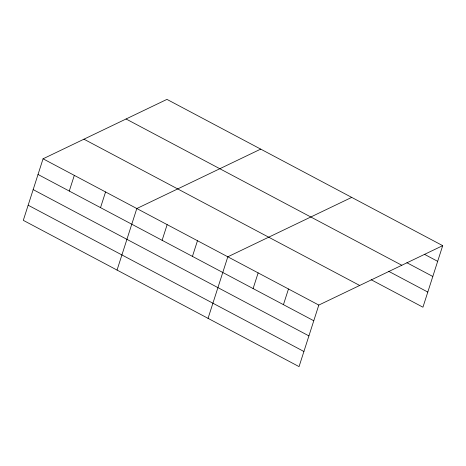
<?xml version="1.0" encoding="UTF-8"?>
<svg xmlns="http://www.w3.org/2000/svg" width="466" height="466" viewBox="0 0 466 466"><rect width="100%" height="100%" fill="white"/><g stroke="black" fill="none" stroke-linecap="round" stroke-linejoin="round"><path stroke-width="0.7" d="M43.058 158.801L23.3 220.348L299.05 366.62L318.808 305.073L442.7 245.652L166.95 99.38L43.058 158.801L318.808 305.073M69.277 191.054L74.31 175.379M100.528 207.632L105.561 191.957M117.053 270.082L136.812 208.535L260.71 149.114M162.116 240.299L167.148 224.624M192.446 256.387L197.479 240.712M208.052 318.348L227.81 256.807L351.702 197.386M253.108 288.57L258.141 272.895M283.445 304.659L288.477 288.984M442.7 245.652L422.942 307.199L371.122 279.711M424.398 254.29L437.667 261.333M406.9 262.725L432.809 276.466M126.07 118.987L401.814 265.265M388.621 271.282L427.8 292.065M83.944 139.188L359.694 285.466M38.026 174.476L313.775 320.754M33.168 189.615L308.917 335.887M28.158 205.209L303.908 351.486"/></g></svg>
